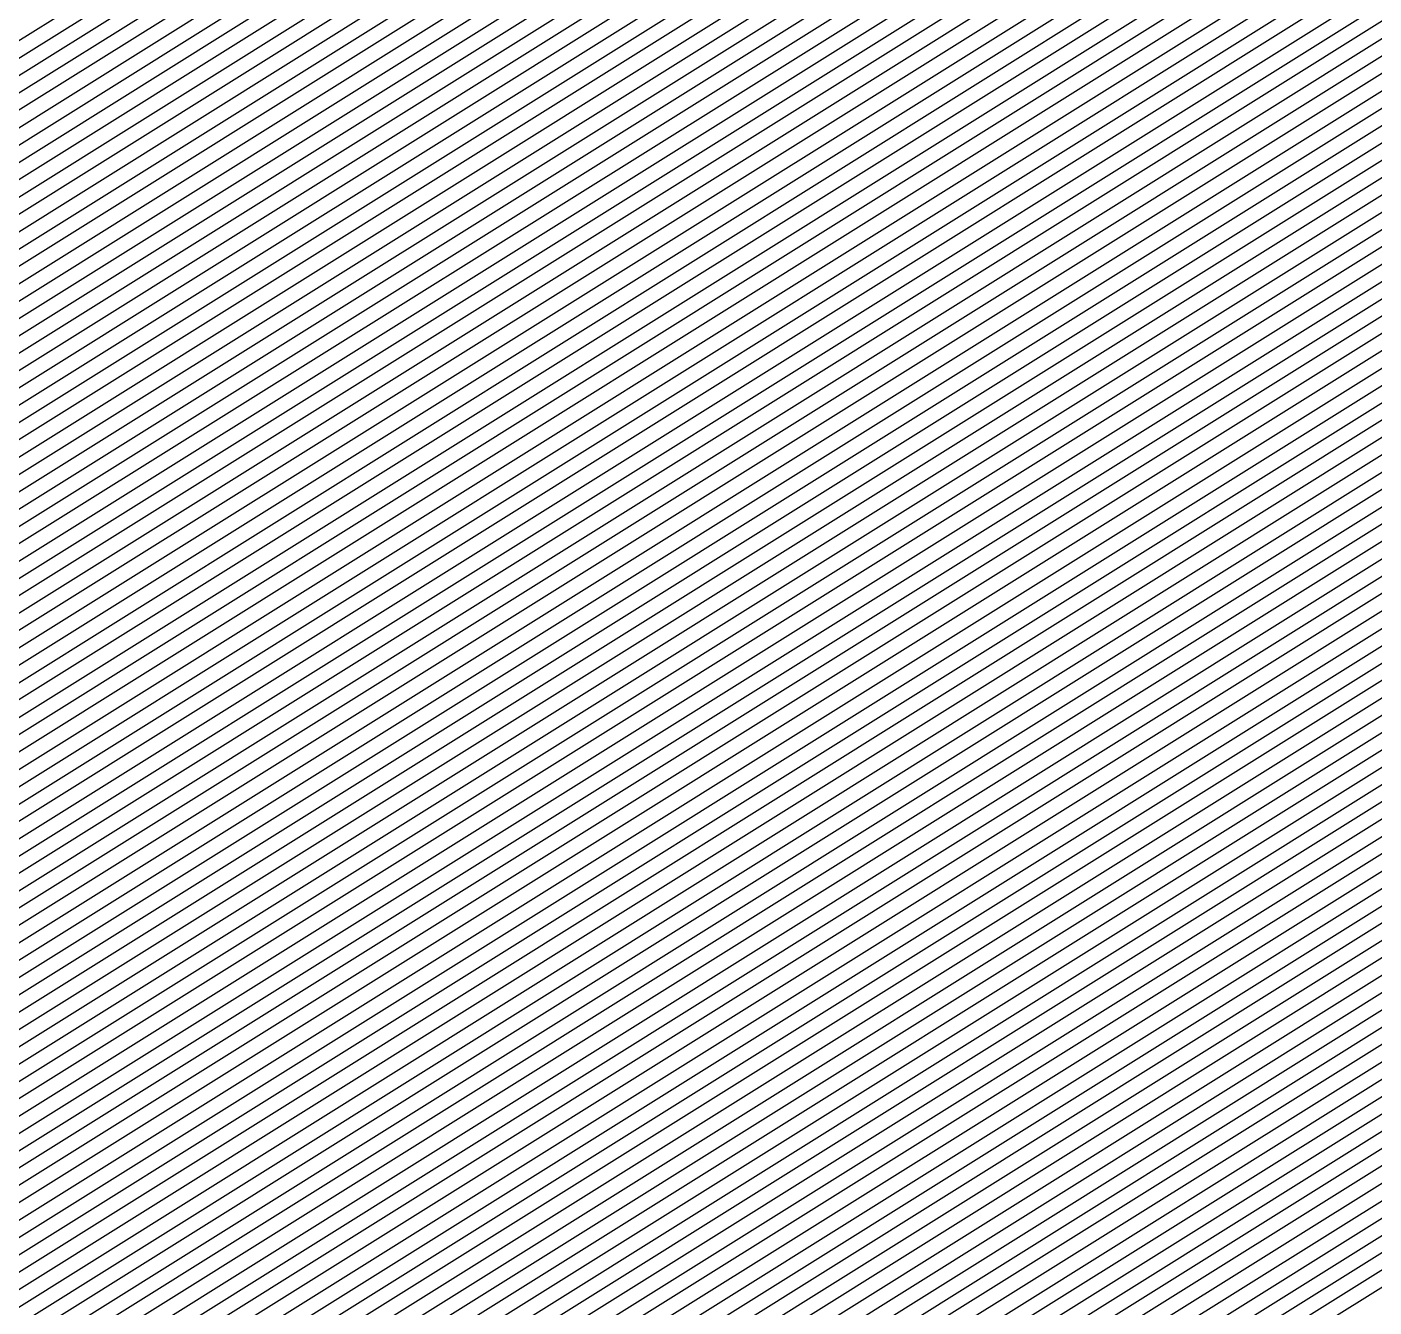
# Model space of a CAD drawing. Extents: x 7084 to 11035, y 13750 to 16729.
# Drawn here: x 8800.63 to 8827.63, y 15363.99 to 15389.65 of the extents above; entities that cross this region are included whole.
import ezdxf

# ---------------------------------------------------------------- set-up
doc = ezdxf.new("R2010")
doc.units = 0
doc.layers.add('Default', color=7, linetype='Continuous')

msp = doc.modelspace()

# ---------------------------------------------------------------- linework, layer by layer
at = {"layer": 'Default'}
for points in [[(9752.219, 15467.286), (9518.032, 15530.873), (9473.228, 15547.302), (9387.928, 15579.871), (9346.111, 15555.975), (9262.362, 15585.442), (9197.396, 15579.468), (9048.509, 15584.121), (8999.972, 15580.388), (8882.103, 15552.471), (8812.312, 15502.842), (8870.061, 15432.869), (8767.544, 15368.796), (8714.989, 15382.499), (8677.768, 15329.769), (8673.133, 15316.791), (8670.146, 15307.83), (8626.72, 15217.878)], [(8627.467, 15218.05), (8670.663, 15307.526), (8673.682, 15316.586), (8678.368, 15329.706), (8715.393, 15382.158), (8767.67, 15368.527), (8870.395, 15432.73), (8812.952, 15502.333), (8882.374, 15551.7), (8999.619, 15579.468), (9048.69, 15583.243), (9196.789, 15578.615), (9262.469, 15584.655), (9345.775, 15555.343), (9388.051, 15579.501), (9472.9, 15547.105), (9518.196, 15530.496), (9751.144, 15467.245)], [(8628.214, 15218.222), (8671.18, 15307.223), (8674.232, 15316.381), (8678.969, 15329.644), (8715.797, 15381.816), (8767.795, 15368.258), (8870.73, 15432.592), (8813.592, 15501.825), (8882.644, 15550.929), (8999.266, 15578.549), (9048.87, 15582.365), (9196.182, 15577.762), (9262.575, 15583.867), (9345.438, 15554.711), (9388.174, 15579.132), (9472.571, 15546.908), (9518.36, 15530.118), (9750.069, 15467.204)], [(8628.961, 15218.395), (8671.697, 15306.919), (8674.782, 15316.175), (8679.57, 15329.581), (8716.201, 15381.475), (8767.921, 15367.989), (8871.064, 15432.453), (8814.232, 15501.316), (8882.915, 15550.157), (8998.913, 15577.63), (9049.051, 15581.487), (9195.575, 15576.908), (9262.682, 15583.079), (9345.102, 15554.08), (9388.297, 15578.763), (9472.243, 15546.711), (9518.524, 15529.741), (9748.994, 15467.163)], [(9747.919, 15467.122), (9518.688, 15529.364), (9471.915, 15546.514), (9388.42, 15578.393), (9344.765, 15553.448), (9262.789, 15582.291), (9194.967, 15576.055), (9049.232, 15580.609), (8998.56, 15576.711), (8883.186, 15549.386), (8814.872, 15500.807), (8871.399, 15432.315), (8768.047, 15367.72), (8716.604, 15381.133), (8680.17, 15329.518), (8675.332, 15315.97), (8672.214, 15306.616), (8629.707, 15218.567)], [(8630.454, 15218.739), (8672.731, 15306.312), (8675.882, 15315.765), (8680.771, 15329.456), (8717.008, 15380.792), (8768.173, 15367.451), (8871.733, 15432.176), (8815.512, 15500.298), (8883.457, 15548.614), (8998.208, 15575.792), (9049.412, 15579.731), (9194.36, 15575.201), (9262.896, 15581.503), (9344.429, 15552.816), (9388.543, 15578.024), (9471.587, 15546.317), (9518.852, 15528.986), (9746.844, 15467.081)], [(8631.201, 15218.912), (8673.248, 15306.008), (8676.431, 15315.56), (8681.372, 15329.393), (8717.412, 15380.45), (8768.298, 15367.182), (8872.068, 15432.038), (8816.152, 15499.79), (8883.728, 15547.843), (8997.855, 15574.873), (9049.593, 15578.853), (9193.753, 15574.348), (9263.002, 15580.716), (9344.092, 15552.184), (9388.667, 15577.655), (9471.258, 15546.12), (9519.017, 15528.609), (9745.769, 15467.04)], [(8631.947, 15219.084), (8673.765, 15305.705), (8676.981, 15315.355), (8681.973, 15329.331), (8717.816, 15380.109), (8768.424, 15366.913), (8872.402, 15431.899), (8816.793, 15499.281), (8883.998, 15547.072), (8997.502, 15573.954), (9049.773, 15577.975), (9193.146, 15573.495), (9263.109, 15579.928), (9343.756, 15551.552), (9388.79, 15577.286), (9470.93, 15545.923), (9519.181, 15528.231), (9744.694, 15466.999)], [(9743.619, 15466.958), (9519.345, 15527.854), (9470.602, 15545.726), (9388.913, 15576.916), (9343.419, 15550.92), (9263.216, 15579.14), (9192.539, 15572.641), (9049.954, 15577.097), (8997.149, 15573.035), (8884.269, 15546.3), (8817.433, 15498.772), (8872.737, 15431.761), (8768.55, 15366.644), (8718.22, 15379.767), (8682.573, 15329.268), (8677.531, 15315.15), (8674.281, 15305.401), (8632.694, 15219.256)], [(8609.972, 14969.314), (8599.633, 15066.8), (8608.659, 15087.314), (8614.567, 15161.167), (8625.235, 15183.323), (8628.517, 15193.17), (8633.441, 15219.428), (8674.798, 15305.098), (8678.081, 15314.945), (8683.174, 15329.206), (8718.623, 15379.426), (8768.675, 15366.375), (8873.071, 15431.622), (8818.073, 15498.263), (8884.54, 15545.529), (8996.796, 15572.116), (9050.134, 15576.219), (9191.931, 15571.788), (9263.322, 15578.352), (9343.083, 15550.288), (9389.036, 15576.547), (9470.274, 15545.529), (9519.509, 15527.476), (9742.544, 15466.917)], [(9741.469, 15466.876), (9519.673, 15527.099), (9469.946, 15545.332), (9389.159, 15576.178), (9342.747, 15549.657), (9263.429, 15577.565), (9191.324, 15570.934), (9050.315, 15575.341), (8996.443, 15571.197), (8884.811, 15544.758), (8818.713, 15497.755), (8873.406, 15431.484), (8768.801, 15366.106), (8719.027, 15379.084), (8683.775, 15329.143), (8678.631, 15314.739), (8675.315, 15304.794), (8634.188, 15219.601)], [(8634.934, 15219.773), (8675.832, 15304.49), (8679.18, 15314.534), (8684.376, 15329.081), (8719.431, 15378.743), (8768.927, 15365.837), (8873.74, 15431.345), (8819.353, 15497.246), (8885.082, 15543.986), (8996.09, 15570.278), (9050.495, 15574.463), (9190.717, 15570.081), (9263.536, 15576.777), (9342.41, 15549.025), (9389.282, 15575.809), (9469.617, 15545.135), (9519.837, 15526.721), (9740.394, 15466.835)], [(8635.681, 15219.945), (8676.349, 15304.187), (8679.73, 15314.329), (8684.976, 15329.018), (8719.835, 15378.401), (8769.053, 15365.568), (8874.075, 15431.207), (8819.993, 15496.737), (8885.352, 15543.215), (8995.738, 15569.359), (9050.676, 15573.585), (9190.11, 15569.228), (9263.642, 15575.989), (9342.074, 15548.393), (9389.405, 15575.439), (9469.289, 15544.938), (9520.001, 15526.344), (9739.319, 15466.794)], [(9738.244, 15466.753), (9520.165, 15525.966), (9468.961, 15544.741), (9389.528, 15575.07), (9341.737, 15547.761), (9263.749, 15575.201), (9189.502, 15568.374), (9050.856, 15572.707), (8995.385, 15568.44), (8885.623, 15542.444), (8820.633, 15496.228), (8874.409, 15431.068), (8769.178, 15365.299), (8720.239, 15378.06), (8685.577, 15328.956), (8680.28, 15314.124), (8676.866, 15303.883)], [(8611.613, 15087.314), (8617.357, 15159.115), (8628.558, 15182.379), (8632.005, 15192.718), (8637.175, 15220.29), (8677.383, 15303.579), (8680.83, 15313.919), (8686.178, 15328.893), (8720.642, 15377.718), (8769.304, 15365.03), (8874.744, 15430.929), (8821.273, 15495.72), (8885.894, 15541.672), (8995.032, 15567.521), (9051.037, 15571.829), (9188.895, 15567.521), (9263.856, 15574.414), (9341.401, 15547.129), (9389.651, 15574.701), (9468.633, 15544.544), (9520.329, 15525.589), (9737.169, 15466.712)], [(8612.204, 15087.314), (8617.915, 15158.705), (8629.223, 15182.19), (8632.702, 15192.628), (8637.921, 15220.462), (8677.9, 15303.276), (8681.38, 15313.714), (8686.778, 15328.831), (8721.046, 15377.376), (8769.43, 15364.761), (8875.078, 15430.791), (8821.913, 15495.211), (8886.165, 15540.901), (8994.679, 15566.602), (9051.217, 15570.951), (9188.288, 15566.667), (9263.962, 15573.626), (9341.064, 15546.497), (9389.774, 15574.332), (9468.304, 15544.347), (9520.494, 15525.211), (9736.094, 15466.671)], [(8638.668, 15220.635), (8678.417, 15302.972), (8681.929, 15313.509), (8687.379, 15328.768), (8721.45, 15377.035), (8769.555, 15364.492), (8875.413, 15430.652), (8822.553, 15494.702), (8886.436, 15540.13), (8994.326, 15565.683), (9051.398, 15570.073), (9187.681, 15565.814), (9264.069, 15572.838), (9340.728, 15545.865), (9389.897, 15573.962)], [(8639.415, 15220.807), (8678.934, 15302.669), (8682.479, 15313.303), (8687.98, 15328.706), (8721.854, 15376.693), (8769.681, 15364.223), (8875.747, 15430.514), (8823.193, 15494.193), (8886.706, 15539.358), (8993.973, 15564.764), (9051.578, 15569.195), (9187.073, 15564.96), (9264.176, 15572.05), (9340.392, 15545.234), (9390.02, 15573.593), (9467.648, 15543.954), (9520.822, 15524.456), (9733.944, 15466.589)], [(8640.162, 15220.979), (8679.451, 15302.365), (8683.029, 15313.098), (8688.581, 15328.643), (8722.257, 15376.352), (8769.807, 15363.954), (8876.082, 15430.375), (8823.833, 15493.684), (8886.977, 15538.587), (8993.62, 15563.845), (9051.759, 15568.317), (9186.466, 15564.107), (9264.282, 15571.263), (9340.055, 15544.602), (9390.144, 15573.224), (9467.32, 15543.757), (9520.986, 15524.079), (9732.869, 15466.548)], [(8640.908, 15221.152), (8679.968, 15302.061), (8683.579, 15312.893), (8689.181, 15328.58), (8722.661, 15376.01), (8769.933, 15363.685), (8876.416, 15430.237), (8824.473, 15493.176), (8887.248, 15537.816), (8993.268, 15562.925), (9051.939, 15567.439), (9185.859, 15563.254), (9264.389, 15570.475), (9339.719, 15543.97), (9390.267, 15572.855), (9466.991, 15543.56), (9521.15, 15523.701), (9731.794, 15466.507)], [(8641.655, 15221.324), (8680.485, 15301.758), (8684.129, 15312.688), (8689.782, 15328.518), (8723.065, 15375.669), (8770.058, 15363.416), (8876.751, 15430.098), (8825.113, 15492.667), (8887.519, 15537.044), (8992.915, 15562.006), (9052.12, 15566.561), (9185.252, 15562.4), (9264.496, 15569.687), (9339.382, 15543.338), (9390.39, 15572.485), (9466.663, 15543.363), (9521.314, 15523.324), (9730.719, 15466.466)], [(8642.402, 15221.496), (8681.002, 15301.454), (8684.678, 15312.483), (8690.383, 15328.455), (8723.469, 15375.327), (8770.184, 15363.147), (8877.085, 15429.96), (8825.753, 15492.158), (8887.79, 15536.273), (8992.562, 15561.087), (9052.301, 15565.683), (9184.644, 15561.547), (9264.602, 15568.899), (9339.046, 15542.706), (9390.513, 15572.116), (9466.335, 15543.166), (9521.478, 15522.947), (9729.644, 15466.425)], [(8643.148, 15221.669), (8681.519, 15301.151), (8685.228, 15312.278), (8690.984, 15328.393), (8723.873, 15374.986), (8770.31, 15362.877), (8877.42, 15429.821), (8826.393, 15491.649), (8888.06, 15535.502), (8992.209, 15560.168), (9052.481, 15564.805), (9184.037, 15560.693), (9264.709, 15568.112), (9338.709, 15542.074), (9390.636, 15571.747), (9466.007, 15542.969), (9521.642, 15522.569), (9728.569, 15466.384)], [(8617.522, 15087.314), (8622.937, 15155.013), (8635.205, 15180.492), (8638.98, 15191.816), (8644.642, 15222.013), (8682.553, 15300.543), (8686.328, 15311.867), (8692.185, 15328.268), (8724.68, 15374.303), (8770.561, 15362.339), (8878.089, 15429.544), (8827.673, 15490.632), (8888.602, 15533.959), (8991.503, 15558.33), (9052.842, 15563.049), (9182.823, 15558.987), (9264.922, 15566.536), (9338.036, 15540.811), (9390.882, 15571.008), (9465.35, 15542.575), (9521.971, 15521.814), (9726.419, 15466.302)], [(8618.112, 15087.314), (8623.495, 15154.602), (8635.87, 15180.303), (8639.677, 15191.726), (8645.389, 15222.186), (8683.07, 15300.24), (8686.877, 15311.662), (8692.786, 15328.205), (8725.084, 15373.961), (8770.687, 15362.07), (8878.423, 15429.406), (8828.314, 15490.123), (8888.873, 15533.187), (8991.15, 15557.411), (9053.023, 15562.171), (9182.216, 15558.133), (9265.029, 15565.748), (9337.7, 15540.179), (9391.005, 15570.639), (9465.022, 15542.378), (9522.135, 15521.437), (9725.344, 15466.261)], [(8608.142, 15063.312), (8618.703, 15087.314), (8624.053, 15154.192), (8636.535, 15180.114), (8640.375, 15191.635), (8646.135, 15222.358), (8683.587, 15299.936), (8687.427, 15311.457), (8693.386, 15328.143), (8725.488, 15373.62), (8770.813, 15361.801), (8878.758, 15429.267), (8828.954, 15489.614), (8889.144, 15532.416), (8990.798, 15556.492), (9053.203, 15561.293), (9181.608, 15557.28), (9265.136, 15564.96), (9337.364, 15539.547), (9391.128, 15570.27), (9464.694, 15542.181), (9522.299, 15521.059), (9724.269, 15466.219)], [(8646.882, 15222.53), (8684.104, 15299.632), (8687.977, 15311.252), (8693.987, 15328.08), (8725.891, 15373.278), (8770.938, 15361.532), (8879.092, 15429.129), (8829.594, 15489.106), (8889.414, 15531.645), (8990.445, 15555.573), (9053.384, 15560.414), (9181.001, 15556.426), (9265.242, 15564.173), (9337.027, 15538.915), (9391.251, 15569.9), (9464.366, 15541.984)], [(8647.629, 15222.703), (8684.621, 15299.329), (8688.527, 15311.047), (8694.588, 15328.018), (8726.295, 15372.937), (8771.064, 15361.263), (8879.427, 15428.99), (8830.234, 15488.597), (8889.685, 15530.873), (8990.092, 15554.654), (9053.564, 15559.536), (9180.394, 15555.573), (9265.349, 15563.385), (9336.691, 15538.283), (9391.374, 15569.531), (9464.037, 15541.787)], [(8619.278, 14976.379), (8610.145, 15062.492), (8621.067, 15087.314), (8626.285, 15152.551), (8639.193, 15179.359), (8643.165, 15191.274), (8649.122, 15223.047), (8685.655, 15298.722), (8689.626, 15310.637), (8695.789, 15327.893), (8727.103, 15372.253), (8771.315, 15360.725), (8880.096, 15428.713), (8831.514, 15487.579), (8890.227, 15529.331), (8989.386, 15552.816), (9053.925, 15557.78), (9179.179, 15553.866), (9265.562, 15561.809), (9336.018, 15537.02), (9391.621, 15568.793), (9463.381, 15541.393), (9522.955, 15519.549), (9719.97, 15466.055)], [(8649.869, 15223.22), (8686.172, 15298.418), (8690.176, 15310.431), (8696.39, 15327.83), (8727.507, 15371.912), (8771.441, 15360.456), (8880.43, 15428.574), (8832.154, 15487.071), (8890.497, 15528.559), (8989.033, 15551.897), (9054.106, 15556.902), (9178.572, 15553.013), (9265.669, 15561.022), (9335.681, 15536.388), (9391.744, 15568.423)], [(9717.82, 15465.973), (9523.284, 15518.794), (9462.724, 15540.999), (9391.867, 15568.054), (9335.345, 15535.756), (9265.776, 15560.234), (9177.965, 15552.159), (9054.286, 15556.024), (8988.681, 15550.978), (8890.768, 15527.788), (8832.794, 15486.562), (8880.765, 15428.436), (8771.567, 15360.187), (8727.91, 15371.57), (8696.991, 15327.768), (8690.726, 15310.226), (8686.689, 15298.114), (8650.616, 15223.392)], [(9338.373, 15541.443), (9264.816, 15567.324), (9183.43, 15559.84), (9052.662, 15563.927), (8991.856, 15559.249), (8888.331, 15534.73), (8827.033, 15491.141), (8877.754, 15429.683), (8770.435, 15362.608), (8724.276, 15374.644), (8691.584, 15328.33), (8685.778, 15312.073), (8682.036, 15300.847), (8643.895, 15221.841)], [(9715.67, 15465.891), (9523.612, 15518.039), (9462.068, 15540.606), (9392.113, 15567.316), (9334.672, 15534.492), (9265.989, 15558.658), (9176.75, 15550.453), (9054.647, 15554.268), (8987.975, 15549.14), (8891.31, 15526.245), (8834.074, 15485.544), (8881.434, 15428.159), (8771.818, 15359.649), (8728.718, 15370.887), (8698.192, 15327.642), (8691.826, 15309.816), (8687.723, 15297.507), (8652.109, 15223.737)], [(8621.493, 14978.062), (8612.647, 15061.466), (8624.021, 15087.314), (8629.075, 15150.499), (8642.517, 15178.416), (8646.652, 15190.823), (8652.856, 15223.909), (8688.24, 15297.204), (8692.375, 15309.611), (8698.793, 15327.58), (8729.122, 15370.546), (8771.944, 15359.38), (8881.768, 15428.02), (8834.714, 15485.035), (8891.581, 15525.474), (8987.622, 15548.221), (9054.828, 15553.39), (9176.143, 15549.599), (9266.096, 15557.871), (9334.336, 15533.86), (9392.236, 15566.946), (9461.74, 15540.409), (9523.776, 15517.662), (9714.595, 15465.85)], [(8653.603, 15224.081), (8688.757, 15296.9), (8692.925, 15309.406), (8699.394, 15327.517), (8729.526, 15370.204), (8772.07, 15359.111), (8882.103, 15427.882), (8835.354, 15484.527), (8891.851, 15524.703), (8987.269, 15547.302), (9055.008, 15552.512), (9175.536, 15548.746), (9266.202, 15557.083), (9333.999, 15533.228), (9392.359, 15566.577)], [(8622.379, 14978.734), (8613.648, 15061.056), (8625.202, 15087.314), (8630.191, 15149.679), (8643.846, 15178.038), (8648.047, 15190.642), (8654.349, 15224.254), (8689.274, 15296.596), (8693.475, 15309.201), (8699.994, 15327.455), (8729.929, 15369.863), (8772.196, 15358.842), (8882.437, 15427.743), (8835.994, 15484.018), (8892.122, 15523.931), (8986.916, 15546.382), (9055.189, 15551.634), (9174.929, 15547.892), (9266.309, 15556.295), (9333.663, 15532.597), (9392.482, 15566.208), (9461.083, 15540.015), (9524.104, 15516.907), (9712.445, 15465.768)], [(8655.843, 15224.598), (8690.308, 15295.989), (8694.575, 15308.79), (8701.196, 15327.33), (8730.737, 15369.18), (8772.447, 15358.304), (8883.106, 15427.466), (8837.274, 15483), (8892.664, 15522.389), (8986.211, 15544.544), (9055.55, 15549.878), (9173.714, 15546.185), (9266.522, 15554.72), (9332.99, 15531.333), (9392.728, 15565.469), (9460.427, 15539.621), (9524.432, 15516.152), (9710.295, 15465.686)], [(9709.22, 15465.645), (9524.596, 15515.775), (9460.099, 15539.424), (9392.852, 15565.1), (9332.653, 15530.701), (9266.629, 15553.932), (9173.107, 15545.332), (9055.731, 15549), (8985.858, 15543.625), (8892.935, 15521.617), (8837.914, 15482.492), (8883.441, 15427.328), (8772.573, 15358.035), (8731.141, 15368.838), (8701.797, 15327.267), (8695.124, 15308.585), (8690.824, 15295.685), (8656.59, 15224.77)], [(9708.145, 15465.604), (9524.761, 15515.397), (9459.77, 15539.227), (9392.975, 15564.731), (9332.317, 15530.069), (9266.736, 15553.144), (9172.5, 15544.479), (9055.911, 15548.122), (8985.505, 15542.706), (8893.205, 15520.846), (8838.554, 15481.983), (8883.775, 15427.189), (8772.698, 15357.766), (8731.544, 15368.497), (8702.397, 15327.205), (8695.674, 15308.38), (8691.341, 15295.382), (8657.336, 15224.943)], [(8658.083, 15225.115), (8691.858, 15295.078), (8696.224, 15308.175), (8702.998, 15327.142), (8731.948, 15368.155), (8772.824, 15357.497), (8884.11, 15427.051), (8839.195, 15481.474), (8893.476, 15520.075), (8985.152, 15541.787), (9056.092, 15547.244), (9171.893, 15543.625), (9266.843, 15552.356), (9331.981, 15529.437), (9393.098, 15564.361), (9459.442, 15539.03), (9524.925, 15515.02), (9707.07, 15465.563)], [(8616.652, 15059.825), (8628.747, 15087.314), (8633.539, 15147.217), (8647.834, 15176.906), (8652.232, 15190.101), (8658.83, 15225.287), (8692.375, 15294.775), (8696.774, 15307.97), (8703.599, 15327.08), (8732.352, 15367.814), (8772.95, 15357.228), (8884.444, 15426.912), (8839.835, 15480.965), (8893.747, 15519.303), (8984.799, 15540.868), (9056.272, 15546.366), (9171.285, 15542.772), (9266.949, 15551.569), (9331.644, 15528.806), (9393.221, 15563.992), (9459.114, 15538.833), (9525.089, 15514.642), (9705.995, 15465.522)], [(9703.845, 15465.44), (9525.417, 15513.887), (9458.457, 15538.439), (9393.467, 15563.254), (9330.971, 15527.542), (9267.163, 15549.993), (9170.071, 15541.065), (9056.633, 15544.61), (8984.093, 15539.03), (8894.289, 15517.76), (8841.115, 15479.948), (8885.113, 15426.635), (8773.201, 15356.69), (8733.16, 15367.13), (8704.8, 15326.955), (8697.873, 15307.559), (8693.409, 15294.167), (8660.323, 15225.632)], [(8698.423, 15307.354), (8705.401, 15326.892), (8733.563, 15366.789), (8773.327, 15356.421), (8885.448, 15426.496), (8841.755, 15479.439), (8894.559, 15516.989), (8983.741, 15538.111), (9056.814, 15543.732), (9169.464, 15540.212), (9267.269, 15549.205), (9330.635, 15526.91), (9393.59, 15562.884), (9458.129, 15538.242), (9525.581, 15513.51), (9702.77, 15465.399)], [(8631.111, 15087.314), (8635.771, 15145.576), (8650.493, 15176.151), (8655.022, 15189.74), (8661.817, 15225.977), (8694.443, 15293.56), (8698.973, 15307.149), (8706.002, 15326.83), (8733.967, 15366.447), (8773.453, 15356.152), (8885.783, 15426.358), (8842.395, 15478.93), (8894.83, 15516.218), (8983.388, 15537.192), (9056.994, 15542.854), (9168.856, 15539.358), (9267.376, 15548.417), (9330.298, 15526.278), (9393.713, 15562.515), (9457.801, 15538.045), (9525.745, 15513.132), (9701.695, 15465.358)], [(9700.62, 15465.317), (9525.909, 15512.755), (9457.473, 15537.848), (9393.836, 15562.146), (9329.962, 15525.646), (9267.483, 15547.63), (9168.249, 15538.505), (9057.175, 15541.976), (8983.035, 15536.273), (8895.101, 15515.446), (8843.035, 15478.422), (8886.117, 15426.219), (8773.578, 15355.883), (8734.371, 15366.106), (8706.602, 15326.767), (8699.523, 15306.944), (8694.96, 15293.257), (8662.564, 15226.149)], [(8700.073, 15306.739), (8707.203, 15326.704), (8734.775, 15365.764), (8773.704, 15355.614), (8886.452, 15426.081), (8843.675, 15477.913), (8895.372, 15514.675), (8982.682, 15535.354), (9057.355, 15541.098), (9167.642, 15537.651), (9267.589, 15546.842), (9329.625, 15525.014), (9393.959, 15561.777), (9457.144, 15537.651), (9526.074, 15512.377), (9699.545, 15465.276)], [(9697.395, 15465.194), (9526.402, 15511.622), (9456.488, 15537.258), (9394.205, 15561.038), (9328.953, 15523.751), (9267.803, 15545.266), (9166.427, 15535.945), (9057.716, 15539.342), (8981.976, 15533.516), (8895.913, 15513.132), (8844.955, 15476.895), (8887.121, 15425.804), (8773.956, 15355.076), (8735.582, 15365.081), (8708.405, 15326.579), (8701.172, 15306.328), (8696.511, 15292.346), (8664.804, 15226.666)], [(8665.55, 15226.838), (8697.028, 15292.042), (8701.722, 15306.123), (8709.005, 15326.517), (8735.986, 15364.74), (8774.081, 15354.807), (8887.455, 15425.665), (8845.595, 15476.387), (8896.184, 15512.361), (8981.623, 15532.597), (9057.897, 15538.464), (9165.82, 15535.091), (9267.909, 15544.479), (9328.616, 15523.119), (9394.329, 15560.669), (9456.16, 15537.061), (9526.566, 15511.245), (9696.32, 15465.153)], [(8659.207, 15189.198), (8666.297, 15227.011), (8697.545, 15291.738), (8702.272, 15305.918), (8709.606, 15326.454), (8736.39, 15364.398), (8774.207, 15354.538), (8887.79, 15425.527), (8846.235, 15475.878), (8896.455, 15511.59), (8981.271, 15531.678), (9058.077, 15537.586), (9165.213, 15534.238), (9268.016, 15543.691), (9328.28, 15522.487), (9394.452, 15560.3), (9455.831, 15536.864), (9526.73, 15510.868), (9695.245, 15465.112)], [(8659.905, 15189.108), (8667.044, 15227.183), (8698.062, 15291.435), (8702.821, 15305.713), (8710.207, 15326.392), (8736.794, 15364.057), (8774.333, 15354.269), (8888.124, 15425.388), (8846.875, 15475.369), (8896.726, 15510.818), (8980.918, 15530.759), (9058.258, 15536.708), (9164.606, 15533.384), (9268.123, 15542.903), (9327.943, 15521.855), (9394.575, 15559.93), (9455.503, 15536.667)], [(8774.458, 15354), (8888.459, 15425.25), (8847.515, 15474.86), (8896.997, 15510.047), (8980.565, 15529.839), (9058.438, 15535.83), (9163.999, 15532.531), (9268.229, 15542.115), (9327.607, 15521.223), (9394.698, 15559.561), (9455.175, 15536.47), (9527.058, 15510.113), (9693.095, 15465.03)], [(8661.3, 15188.927), (8668.537, 15227.528), (8699.096, 15290.828), (8703.921, 15305.303), (8711.408, 15326.267), (8737.601, 15363.374), (8774.584, 15353.731), (8888.793, 15425.111), (8848.155, 15474.351), (8897.267, 15509.276), (8980.212, 15528.92), (9058.619, 15534.952), (9163.391, 15531.678), (9268.336, 15541.328), (9327.27, 15520.591), (9394.821, 15559.192), (9454.847, 15536.273), (9527.222, 15509.735), (9692.02, 15464.989)], [(8661.997, 15188.837), (8669.284, 15227.7), (8699.613, 15290.524), (8704.471, 15305.098), (8712.009, 15326.204), (8738.005, 15363.032), (8774.71, 15353.461), (8889.128, 15424.973), (8848.795, 15473.843), (8897.538, 15508.504), (8979.859, 15528.001), (9058.8, 15534.074), (9162.784, 15530.824), (9268.443, 15540.54), (9326.934, 15519.96), (9394.944, 15558.823), (9454.519, 15536.076), (9527.386, 15509.358), (9690.946, 15464.948)], [(8631.685, 14985.8), (8624.16, 15056.747), (8637.61, 15087.314), (8641.909, 15141.063), (8657.804, 15174.075), (8662.695, 15188.747), (8670.031, 15227.872), (8700.13, 15290.22), (8705.021, 15304.892), (8712.61, 15326.142), (8738.409, 15362.691), (8774.836, 15353.192), (8889.462, 15424.834), (8849.435, 15473.334), (8897.809, 15507.733), (8979.506, 15527.082), (9058.98, 15533.196), (9162.177, 15529.971), (9268.549, 15539.752), (9326.597, 15519.328), (9395.067, 15558.453), (9454.19, 15535.879), (9527.551, 15508.98), (9689.871, 15464.907)], [(9053.745, 15558.658), (8989.739, 15553.735), (8889.956, 15530.102), (8830.874, 15488.088), (8879.761, 15428.851), (8771.19, 15360.994), (8726.699, 15372.595), (8695.189, 15327.955), (8689.077, 15310.842), (8685.138, 15299.025), (8648.376, 15222.875)], [(8663.392, 15188.657), (8670.778, 15228.045), (8700.647, 15289.917), (8705.57, 15304.687), (8713.21, 15326.079), (8738.813, 15362.349), (8774.961, 15352.923), (8889.797, 15424.695), (8850.075, 15472.825), (8898.08, 15506.962), (8979.154, 15526.163), (9059.161, 15532.318), (9161.57, 15529.117), (9268.656, 15538.964), (9326.261, 15518.696), (9395.19, 15558.084), (9453.862, 15535.682)], [(8664.09, 15188.566), (8671.524, 15228.217), (8701.164, 15289.613), (8706.12, 15304.482), (8713.811, 15326.017), (8739.216, 15362.007), (8775.087, 15352.654), (8890.131, 15424.557), (8850.716, 15472.316), (8898.35, 15506.19), (8978.801, 15525.244), (9059.341, 15531.44), (9160.962, 15528.264), (9268.763, 15538.177), (9325.925, 15518.064), (9395.313, 15557.715), (9453.534, 15535.485), (9527.879, 15508.225), (9687.721, 15464.824)], [(9686.646, 15464.783), (9528.043, 15507.848), (9453.206, 15535.288), (9395.436, 15557.345), (9325.588, 15517.432), (9268.869, 15537.389), (9160.355, 15527.41), (9059.522, 15530.562), (8978.448, 15524.325), (8898.621, 15505.419), (8851.356, 15471.808), (8890.466, 15424.418), (8775.213, 15352.385), (8739.62, 15361.666)], [(8665.485, 15188.386), (8673.018, 15228.562), (8702.198, 15289.006), (8707.22, 15304.072), (8715.013, 15325.892), (8740.024, 15361.324), (8775.338, 15352.116), (8890.8, 15424.28), (8851.996, 15471.299), (8898.892, 15504.647), (8978.095, 15523.406), (9059.702, 15529.684), (9159.748, 15526.557), (9268.976, 15536.601), (9325.252, 15516.8), (9395.559, 15556.976), (9452.877, 15535.091)], [(8666.182, 15188.296), (8673.765, 15228.734), (8702.715, 15288.702), (8707.77, 15303.867), (8715.613, 15325.829), (8740.428, 15360.983), (8775.464, 15351.847), (8891.135, 15424.141), (8852.636, 15470.79), (8899.163, 15503.876), (8977.742, 15522.487), (9059.883, 15528.806), (9159.141, 15525.704), (9269.083, 15535.813), (9324.915, 15516.168), (9395.683, 15556.607), (9452.549, 15534.894)], [(8666.88, 15188.205), (8674.511, 15228.906), (8703.232, 15288.399), (8708.319, 15303.662), (8716.214, 15325.766), (8740.832, 15360.641), (8775.59, 15351.578), (8891.469, 15424.003), (8853.276, 15470.281), (8899.434, 15503.105), (8977.389, 15521.568), (9060.063, 15527.928), (9158.533, 15524.85), (9269.189, 15535.026), (9324.579, 15515.537), (9395.806, 15556.238), (9452.221, 15534.697), (9528.535, 15506.715), (9683.421, 15464.66)], [(9682.346, 15464.619), (9528.699, 15506.338), (9451.893, 15534.5), (9395.929, 15555.868), (9324.242, 15514.905), (9269.296, 15534.238), (9157.926, 15523.997), (9060.244, 15527.049), (8977.036, 15520.649), (8899.704, 15502.333), (8853.916, 15469.773), (8891.804, 15423.864), (8775.716, 15351.309), (8741.235, 15360.3), (8716.815, 15325.704), (8708.869, 15303.456), (8703.749, 15288.095), (8675.258, 15229.079), (8667.577, 15188.115)], [(9681.271, 15464.578), (9528.864, 15505.96), (9451.564, 15534.303), (9396.052, 15555.499), (9323.906, 15514.273), (9269.403, 15533.45), (9157.319, 15523.143), (9060.424, 15526.171), (8976.684, 15519.73), (8899.975, 15501.562), (8854.556, 15469.264), (8892.138, 15423.726), (8775.841, 15351.04), (8741.639, 15359.958), (8717.415, 15325.641), (8709.419, 15303.251), (8704.266, 15287.791), (8676.005, 15229.251), (8668.275, 15188.025)], [(9680.196, 15464.537), (9529.028, 15505.583), (9451.236, 15534.107), (9396.175, 15555.13), (9323.57, 15513.641), (9269.509, 15532.662), (9156.712, 15522.29), (9060.605, 15525.293), (8976.331, 15518.811), (8900.246, 15500.791), (8855.196, 15468.755), (8892.473, 15423.587), (8775.967, 15350.771), (8742.043, 15359.617), (8718.016, 15325.579), (8709.969, 15303.046), (8704.783, 15287.488), (8676.751, 15229.423), (8668.972, 15187.934)], [(8669.67, 15187.844), (8677.498, 15229.596), (8705.3, 15287.184), (8710.519, 15302.841), (8718.617, 15325.516), (8742.447, 15359.275), (8776.093, 15350.502), (8892.807, 15423.449), (8855.836, 15468.246), (8900.517, 15500.019), (8975.978, 15517.892), (9060.785, 15524.415), (9156.105, 15521.437), (9269.616, 15531.874), (9323.233, 15513.009), (9396.298, 15554.761), (9450.908, 15533.91), (9529.192, 15505.205), (9679.121, 15464.496)], [(8644.109, 15087.314), (8648.047, 15136.549), (8665.116, 15171.999), (8670.367, 15187.754), (8678.245, 15229.768), (8705.817, 15286.881), (8711.068, 15302.636), (8719.218, 15325.454), (8742.85, 15358.934), (8776.218, 15350.233), (8893.142, 15423.31), (8856.476, 15467.738), (8900.788, 15499.248), (8975.625, 15516.973), (9060.966, 15523.537), (9155.497, 15520.583), (9269.723, 15531.087), (9322.897, 15512.377), (9396.421, 15554.391), (9450.58, 15533.713), (9529.356, 15504.828), (9678.046, 15464.455)], [(9675.896, 15464.373), (9529.684, 15504.073), (9449.923, 15533.319), (9396.667, 15553.653), (9322.224, 15511.114), (9269.936, 15529.511), (9154.283, 15518.876), (9061.327, 15521.781), (8974.919, 15515.135), (8901.329, 15497.705), (8857.756, 15466.72), (8893.811, 15423.033), (8776.47, 15349.695), (8743.658, 15358.251), (8720.419, 15325.329), (8712.168, 15302.226), (8706.851, 15286.273), (8679.738, 15230.113), (8671.762, 15187.573)], [(9674.821, 15464.332), (9529.848, 15503.696), (9449.595, 15533.122), (9396.79, 15553.284), (9321.887, 15510.482), (9270.043, 15528.723), (9153.676, 15518.023), (9061.507, 15520.903), (8974.566, 15514.216), (8901.6, 15496.934), (8858.396, 15466.211), (8894.145, 15422.894), (8776.596, 15349.426), (8744.062, 15357.909), (8721.02, 15325.266), (8712.718, 15302.02), (8707.367, 15285.97), (8680.485, 15230.285), (8672.46, 15187.483)], [(8673.157, 15187.393), (8681.232, 15230.457), (8707.884, 15285.666), (8713.268, 15301.815), (8721.621, 15325.204), (8744.466, 15357.568), (8776.721, 15349.157), (8894.48, 15422.756), (8859.036, 15465.702), (8901.871, 15496.163), (8974.214, 15513.296), (9061.688, 15520.025), (9153.068, 15517.17), (9270.149, 15527.936), (9321.551, 15509.85), (9396.913, 15552.914), (9449.267, 15532.925), (9530.012, 15503.318), (9673.746, 15464.291)], [(8632.169, 15053.465), (8647.063, 15087.314), (8650.837, 15134.498), (8668.439, 15171.055), (8673.855, 15187.303), (8681.979, 15230.629), (8708.401, 15285.362), (8713.817, 15301.61), (8722.221, 15325.141), (8744.869, 15357.226), (8776.847, 15348.888), (8894.814, 15422.617), (8859.676, 15465.194), (8902.142, 15495.391), (8973.861, 15512.377), (9061.869, 15519.147), (9152.461, 15516.316), (9270.256, 15527.148), (9321.214, 15509.218), (9397.036, 15552.545), (9448.939, 15532.728), (9530.176, 15502.941), (9672.671, 15464.25)], [(8675.25, 15187.122), (8683.472, 15230.974), (8709.435, 15284.755), (8714.917, 15301.2), (8723.423, 15325.016), (8745.677, 15356.543), (8777.099, 15348.35), (8895.483, 15422.34), (8860.956, 15464.176), (8902.683, 15493.849), (8973.155, 15510.539), (9062.23, 15517.391), (9151.247, 15514.609), (9270.47, 15525.572), (9320.542, 15507.954), (9397.283, 15551.807), (9448.282, 15532.334), (9530.505, 15502.186), (9670.521, 15464.168)], [(9669.446, 15464.127), (9530.669, 15501.808), (9447.954, 15532.137), (9397.406, 15551.437), (9320.205, 15507.323), (9270.576, 15524.785), (9150.639, 15513.756), (9062.41, 15516.513), (8972.802, 15509.62), (8902.954, 15493.077), (8861.596, 15463.667), (8895.818, 15422.202), (8777.224, 15348.081), (8746.081, 15356.201), (8724.023, 15324.954), (8715.467, 15300.995), (8709.952, 15284.452), (8684.219, 15231.146), (8675.947, 15187.032)], [(9055.369, 15550.756), (8986.563, 15545.463), (8892.393, 15523.16), (8836.634, 15483.509), (8882.772, 15427.605), (8772.321, 15358.573), (8730.333, 15369.521), (8700.595, 15327.392), (8694.025, 15308.995), (8689.791, 15296.293), (8655.096, 15224.426)], [(8677.342, 15186.851), (8685.712, 15231.491), (8710.986, 15283.844), (8716.566, 15300.584), (8725.225, 15324.828), (8746.888, 15355.518), (8777.476, 15347.543), (8896.487, 15421.925), (8862.877, 15462.65), (8903.496, 15491.535), (8972.096, 15507.782), (9062.771, 15514.757), (9149.425, 15512.049), (9270.79, 15523.209), (9319.532, 15506.059), (9397.652, 15550.699), (9447.297, 15531.743), (9530.997, 15501.053), (9667.296, 15464.045)], [(8777.601, 15347.274), (8896.821, 15421.786), (8863.517, 15462.141), (8903.766, 15490.763), (8971.744, 15506.863), (9062.952, 15513.879), (9148.818, 15511.196), (9270.896, 15522.421), (9319.196, 15505.427), (9397.775, 15550.329), (9446.969, 15531.546), (9531.161, 15500.676), (9666.221, 15464.004)], [(8988.328, 15550.059), (8891.039, 15527.017), (8833.434, 15486.053), (8881.099, 15428.297), (8771.693, 15359.918), (8728.314, 15371.229), (8697.592, 15327.705), (8691.276, 15310.021), (8687.206, 15297.811), (8651.363, 15223.564)], [(9665.146, 15463.963), (9531.325, 15500.298), (9446.641, 15531.349), (9397.898, 15549.96), (9318.859, 15504.795), (9271.003, 15521.634), (9148.21, 15510.342), (9063.132, 15513.001), (8971.391, 15505.944), (8904.037, 15489.992), (8864.157, 15461.632), (8897.156, 15421.648), (8777.727, 15347.005), (8747.696, 15354.835), (8726.426, 15324.703), (8717.666, 15300.174), (8712.02, 15283.237), (8687.206, 15231.836), (8678.737, 15186.671)], [(8643.206, 14994.547), (8637.175, 15051.414), (8652.971, 15087.314), (8656.417, 15130.395), (8675.086, 15169.168), (8680.83, 15186.4), (8689.446, 15232.353), (8713.571, 15282.326), (8719.315, 15299.559), (8728.228, 15324.516), (8748.907, 15353.811), (8778.104, 15346.198), (8898.159, 15421.232), (8866.077, 15460.106), (8904.85, 15487.678), (8970.332, 15503.187), (9063.674, 15510.367), (9146.389, 15507.782), (9271.323, 15519.27), (9317.85, 15502.9), (9398.267, 15548.852), (9445.656, 15530.759), (9531.818, 15499.166), (9661.921, 15463.84)], [(8681.527, 15186.31), (8690.193, 15232.525), (8714.088, 15282.023), (8719.865, 15299.353), (8728.829, 15324.453), (8749.311, 15353.469), (8778.23, 15345.929), (8898.494, 15421.094), (8866.717, 15459.597), (8905.12, 15486.906), (8969.979, 15502.268), (9063.854, 15509.489), (9145.782, 15506.929), (9271.43, 15518.483), (9317.514, 15502.268), (9398.39, 15548.483), (9445.328, 15530.562), (9531.982, 15498.789), (9660.846, 15463.799)], [(9659.771, 15463.758), (9532.146, 15498.411), (9445, 15530.365), (9398.514, 15548.114), (9317.177, 15501.636), (9271.536, 15517.695), (9145.174, 15506.075), (9064.035, 15508.611), (8969.627, 15501.349), (8905.391, 15486.135), (8867.357, 15459.089), (8898.828, 15420.955), (8778.356, 15345.66), (8749.715, 15353.128), (8729.43, 15324.391), (8720.415, 15299.148), (8714.605, 15281.719), (8690.939, 15232.697), (8682.225, 15186.219)], [(8682.922, 15186.129), (8691.686, 15232.87), (8715.122, 15281.415), (8720.965, 15298.943), (8730.031, 15324.328), (8750.119, 15352.786), (8778.481, 15345.391), (8899.163, 15420.816), (8867.997, 15458.58), (8905.662, 15485.364), (8969.274, 15500.43), (9064.215, 15507.733), (9144.567, 15505.222), (9271.643, 15516.907), (9316.841, 15501.004), (9398.637, 15547.745), (9444.671, 15530.168), (9532.31, 15498.034), (9658.697, 15463.717)], [(8639.177, 15050.593), (8655.334, 15087.314), (8658.649, 15128.754), (8677.744, 15168.413), (8683.62, 15186.039), (8692.433, 15233.042), (8715.639, 15281.112), (8721.514, 15298.738), (8730.631, 15324.266), (8750.522, 15352.445), (8778.607, 15345.122), (8899.497, 15420.678), (8868.637, 15458.071), (8905.933, 15484.592), (8968.921, 15499.511), (9064.396, 15506.855), (9143.96, 15504.368), (9271.75, 15516.119), (9316.504, 15500.372), (9398.76, 15547.375), (9444.343, 15529.971), (9532.474, 15497.656), (9657.622, 15463.676)], [(8684.317, 15185.949), (8693.18, 15233.214), (8716.156, 15280.808), (8722.064, 15298.533), (8731.232, 15324.203), (8750.926, 15352.103), (8778.733, 15344.853), (8899.832, 15420.539), (8869.277, 15457.562), (8906.203, 15483.821), (8968.568, 15498.592), (9064.576, 15505.977), (9143.353, 15503.515), (9271.856, 15515.331), (9316.168, 15499.74), (9398.883, 15547.006), (9444.015, 15529.774), (9532.638, 15497.279), (9656.547, 15463.635)], [(8751.33, 15351.761), (8778.859, 15344.584), (8900.166, 15420.401), (8869.917, 15457.054), (8906.474, 15483.05), (8968.215, 15497.673), (9064.757, 15505.099), (9142.745, 15502.662), (9271.963, 15514.544), (9315.831, 15499.109), (9399.006, 15546.637), (9443.687, 15529.577), (9532.802, 15496.901), (9655.472, 15463.594)], [(8685.712, 15185.768), (8694.673, 15233.559), (8717.19, 15280.201), (8723.164, 15298.123), (8732.434, 15324.078), (8751.734, 15351.42), (8778.984, 15344.315), (8900.501, 15420.262), (8870.557, 15456.545), (8906.745, 15482.278), (8967.862, 15496.753), (9064.938, 15504.221), (9142.138, 15501.808), (9272.07, 15513.756), (9315.495, 15498.477), (9399.129, 15546.268), (9443.359, 15529.38), (9532.966, 15496.524), (9654.397, 15463.553)], [(8686.41, 15185.678), (8695.42, 15233.731), (8717.707, 15279.897), (8723.714, 15297.917), (8733.034, 15324.015), (8752.137, 15351.078), (8779.11, 15344.045), (8900.835, 15420.124), (8871.197, 15456.036), (8907.016, 15481.507), (8967.509, 15495.834), (9065.118, 15503.343), (9141.531, 15500.955), (9272.176, 15512.968), (9315.159, 15497.845), (9399.252, 15545.898)], [(9652.247, 15463.471), (9533.295, 15495.769), (9442.702, 15528.986), (9399.375, 15545.529), (9314.822, 15497.213), (9272.283, 15512.18), (9140.924, 15500.101), (9065.299, 15502.465), (8967.157, 15494.915), (8907.287, 15480.736), (8871.837, 15455.527), (8901.17, 15419.985), (8779.236, 15343.776), (8752.541, 15350.737), (8733.635, 15323.953), (8724.263, 15297.712), (8718.224, 15279.594), (8696.166, 15233.904), (8687.107, 15185.588)], [(9651.172, 15463.429), (9533.459, 15495.391), (9442.374, 15528.789), (9399.498, 15545.16), (9314.486, 15496.581), (9272.39, 15511.393), (9140.316, 15499.248), (9065.479, 15501.587), (8966.804, 15493.996), (8907.557, 15479.964), (8872.477, 15455.018), (8901.504, 15419.847), (8779.361, 15343.507), (8752.945, 15350.395), (8734.236, 15323.89), (8724.813, 15297.507), (8718.741, 15279.29), (8696.913, 15234.076), (8687.805, 15185.497)], [(8688.502, 15185.407), (8697.66, 15234.248), (8719.258, 15278.987), (8725.363, 15297.302), (8734.836, 15323.828), (8753.349, 15350.054), (8779.487, 15343.238), (8901.839, 15419.708), (8873.117, 15454.51), (8907.828, 15479.193), (8966.451, 15493.077), (9065.66, 15500.709), (9139.709, 15498.395), (9272.496, 15510.605), (9314.149, 15495.949), (9399.621, 15544.791), (9442.046, 15528.592), (9533.623, 15495.014), (9650.097, 15463.388)], [(9649.022, 15463.347), (9533.787, 15494.636), (9441.717, 15528.395), (9399.744, 15544.421), (9313.813, 15495.317), (9272.603, 15509.817), (9139.102, 15497.541), (9065.84, 15499.831), (8966.098, 15492.158), (8908.099, 15478.422), (8873.758, 15454.001), (8902.173, 15419.57), (8779.613, 15342.969), (8753.753, 15349.712), (8735.437, 15323.765), (8725.913, 15297.097), (8719.775, 15278.683), (8698.407, 15234.421), (8689.2, 15185.317)], [(8689.897, 15185.227), (8699.153, 15234.593), (8720.292, 15278.379), (8726.463, 15296.892), (8736.038, 15323.703), (8754.156, 15349.371), (8779.739, 15342.7), (8902.508, 15419.431), (8874.398, 15453.492), (8908.37, 15477.65), (8965.745, 15491.239), (9066.021, 15498.953), (9138.495, 15496.688), (9272.71, 15509.029), (9313.476, 15494.686), (9399.868, 15544.052), (9441.389, 15528.198), (9533.951, 15494.259), (9647.947, 15463.306)], [(8690.595, 15185.136), (8699.9, 15234.765), (8720.809, 15278.076), (8727.012, 15296.687), (8736.639, 15323.64), (8754.56, 15349.029), (8779.864, 15342.431), (8902.842, 15419.293), (8875.038, 15452.983), (8908.641, 15476.879), (8965.392, 15490.32), (9066.201, 15498.075), (9137.888, 15495.834), (9272.816, 15508.242), (9313.14, 15494.054), (9399.991, 15543.683), (9441.061, 15528.001), (9534.115, 15493.881), (9646.872, 15463.265)], [(8661.833, 15087.314), (8664.787, 15124.241), (8685.056, 15166.337), (8691.292, 15185.046), (8700.647, 15234.938), (8721.326, 15277.772), (8727.562, 15296.481), (8737.239, 15323.578), (8754.964, 15348.688), (8779.99, 15342.162), (8903.177, 15419.154), (8875.678, 15452.475), (8908.911, 15476.108), (8965.039, 15489.401), (9066.382, 15497.197), (9137.28, 15494.981), (9272.923, 15507.454), (9312.803, 15493.422), (9400.114, 15543.313), (9440.733, 15527.804), (9534.279, 15493.504), (9645.797, 15463.224)], [(9644.722, 15463.183), (9534.444, 15493.126), (9440.404, 15527.607), (9400.237, 15542.944), (9312.467, 15492.79), (9273.03, 15506.666), (9136.673, 15494.128), (9066.562, 15496.319), (8964.687, 15488.482), (8909.182, 15475.336), (8876.318, 15451.966), (8903.511, 15419.016), (8780.116, 15341.893), (8755.368, 15348.346), (8737.84, 15323.515), (8728.112, 15296.276), (8721.843, 15277.468), (8701.394, 15235.11), (8691.99, 15184.956)], [(9642.572, 15463.101), (9534.772, 15492.372), (9439.748, 15527.214), (9400.483, 15542.206), (9311.794, 15491.526), (9273.243, 15505.091), (9135.459, 15492.421), (9066.923, 15494.562), (8963.981, 15486.644), (8909.724, 15473.793), (8877.598, 15450.948), (8904.181, 15418.738), (8780.367, 15341.355), (8756.175, 15347.663), (8739.042, 15323.39), (8729.211, 15295.866), (8722.877, 15276.861), (8702.887, 15235.455), (8693.385, 15184.775)], [(8694.082, 15184.685), (8703.634, 15235.627), (8723.394, 15276.558), (8729.761, 15295.661), (8739.642, 15323.328), (8756.579, 15347.322), (8780.493, 15341.086), (8904.515, 15418.6), (8878.238, 15450.44), (8909.995, 15473.022), (8963.628, 15485.725), (9067.104, 15493.684), (9134.851, 15491.567), (9273.35, 15504.303), (9311.458, 15490.894), (9400.606, 15541.836), (9439.42, 15527.017), (9534.936, 15491.994), (9641.497, 15463.06)], [(8694.78, 15184.595), (8704.381, 15235.799), (8723.91, 15276.254), (8730.311, 15295.456), (8740.243, 15323.265), (8756.983, 15346.98), (8780.619, 15340.817), (8904.85, 15418.461), (8878.878, 15449.931), (8910.265, 15472.251), (8963.275, 15484.806), (9067.284, 15492.806), (9134.244, 15490.714), (9273.456, 15503.515), (9311.121, 15490.263), (9400.729, 15541.467), (9439.092, 15526.82), (9535.1, 15491.617), (9640.422, 15463.019)], [(8647.686, 15047.106), (8665.378, 15087.314), (8668.135, 15121.779), (8689.044, 15165.204), (8695.477, 15184.504), (8705.127, 15235.971), (8724.427, 15275.95), (8730.861, 15295.251), (8740.844, 15323.203), (8757.387, 15346.638), (8780.744, 15340.548), (8905.184, 15418.323), (8879.518, 15449.422), (8910.536, 15471.479), (8962.922, 15483.887), (9067.465, 15491.928), (9133.637, 15489.861), (9273.563, 15502.727), (9310.785, 15489.631), (9400.852, 15541.098), (9438.763, 15526.623), (9535.264, 15491.239), (9639.347, 15462.978)], [(8696.175, 15184.414), (8705.874, 15236.144), (8724.944, 15275.647), (8731.411, 15295.045), (8741.444, 15323.14), (8757.79, 15346.297), (8780.87, 15340.279), (8905.519, 15418.184), (8880.158, 15448.913), (8910.807, 15470.708), (8962.569, 15482.968), (9067.645, 15491.05), (9133.03, 15489.007), (9273.67, 15501.94), (9310.448, 15488.999), (9400.975, 15540.729), (9438.435, 15526.426), (9535.428, 15490.862), (9638.272, 15462.937)], [(8697.57, 15184.234), (8707.367, 15236.488), (8725.978, 15275.04), (8732.51, 15294.635), (8742.646, 15323.015), (8758.598, 15345.614), (8781.121, 15339.741), (8906.188, 15417.907), (8881.438, 15447.896), (8911.349, 15469.165), (8961.864, 15481.13), (9068.006, 15489.294), (9131.815, 15487.3), (9273.883, 15500.364), (9309.776, 15487.735), (9401.221, 15539.99), (9437.779, 15526.032), (9535.756, 15490.107), (9636.122, 15462.855)], [(8698.267, 15184.143), (8708.114, 15236.661), (8726.495, 15274.736), (8733.06, 15294.43), (8743.247, 15322.952), (8759.002, 15345.272), (8781.247, 15339.472), (8906.522, 15417.769), (8882.078, 15447.387), (8911.619, 15468.394), (8961.511, 15480.21), (9068.187, 15488.416), (9131.208, 15486.447), (9273.99, 15499.576), (9309.439, 15487.103), (9401.345, 15539.621), (9437.45, 15525.835), (9535.921, 15489.729), (9635.047, 15462.814)], [(8668.332, 15087.314), (8670.925, 15119.727), (8692.367, 15164.261), (8698.965, 15184.053), (8708.861, 15236.833), (8727.012, 15274.432), (8733.61, 15294.225), (8743.847, 15322.89), (8759.406, 15344.931), (8781.373, 15339.203), (8906.857, 15417.63), (8882.718, 15446.878), (8911.89, 15467.623), (8961.158, 15479.291), (9068.368, 15487.538), (9130.601, 15485.593), (9274.096, 15498.788), (9309.103, 15486.472), (9401.468, 15539.252), (9437.122, 15525.638), (9536.085, 15489.352), (9633.972, 15462.773)], [(8700.36, 15183.873), (8710.354, 15237.178), (8728.046, 15273.825), (8734.709, 15293.815), (8745.049, 15322.765), (8760.213, 15344.248), (8781.624, 15338.665), (8907.526, 15417.353), (8883.998, 15445.861), (8912.432, 15466.08), (8960.452, 15477.453), (9068.729, 15485.782), (9129.386, 15483.887), (9274.31, 15497.213), (9308.43, 15485.208), (9401.714, 15538.513), (9436.466, 15525.244), (9536.413, 15488.597), (9631.822, 15462.691)], [(9629.672, 15462.609), (9536.741, 15487.842), (9435.809, 15524.85), (9401.96, 15537.775), (9307.757, 15483.944), (9274.523, 15495.637), (9128.172, 15482.18), (9069.09, 15484.026), (8959.747, 15475.615), (8912.973, 15464.537), (8885.279, 15444.843), (8908.195, 15417.076), (8781.876, 15338.127), (8761.021, 15343.565), (8746.25, 15322.64), (8735.809, 15293.404), (8729.08, 15273.218), (8711.848, 15237.522), (8701.755, 15183.692)], [(8652.692, 15045.054), (8671.286, 15087.314), (8673.715, 15117.676), (8695.691, 15163.317), (8702.452, 15183.602), (8712.595, 15237.695), (8729.597, 15272.914), (8736.359, 15293.199), (8746.851, 15322.577), (8761.425, 15343.223), (8782.001, 15337.858), (8908.529, 15416.938), (8885.919, 15444.334), (8913.244, 15463.766), (8959.394, 15474.696), (9069.27, 15483.148), (9127.565, 15481.326), (9274.63, 15494.85), (9307.42, 15483.312), (9402.083, 15537.405), (9435.481, 15524.653), (9536.905, 15487.464), (9628.597, 15462.568)], [(8703.15, 15183.511), (8713.341, 15237.867), (8730.114, 15272.611), (8736.909, 15292.994), (8747.452, 15322.515), (8761.828, 15342.882), (8782.127, 15337.589), (8908.864, 15416.799), (8886.559, 15443.826), (8913.515, 15462.995), (8959.041, 15473.777), (9069.451, 15482.27), (9126.957, 15480.473), (9274.737, 15494.062), (9307.084, 15482.68), (9402.206, 15537.036), (9435.153, 15524.456), (9537.069, 15487.087), (9627.522, 15462.527)], [(8737.458, 15292.789), (8748.052, 15322.452), (8762.232, 15342.54), (8782.253, 15337.32), (8909.198, 15416.66), (8887.199, 15443.317), (8913.786, 15462.223), (8958.688, 15472.858), (9069.631, 15481.392), (9126.35, 15479.62), (9274.843, 15493.274), (9306.748, 15482.049), (9402.329, 15536.667), (9434.824, 15524.26), (9537.233, 15486.709), (9626.448, 15462.486)], [(8704.545, 15183.331), (8714.835, 15238.212), (8731.148, 15272.003), (8738.008, 15292.584), (8748.653, 15322.39), (8762.636, 15342.199), (8782.379, 15337.051), (8909.533, 15416.522), (8887.839, 15442.808), (8914.056, 15461.452), (8958.335, 15471.939), (9069.812, 15480.514), (9125.743, 15478.766), (9274.95, 15492.486), (9306.411, 15481.417), (9402.452, 15536.297)], [(9622.148, 15462.322), (9537.89, 15485.2), (9433.512, 15523.472), (9402.822, 15535.19), (9305.402, 15479.521), (9275.27, 15490.123), (9123.921, 15476.206), (9070.353, 15477.88), (8957.277, 15469.182), (8914.869, 15459.138), (8889.759, 15441.282), (8910.536, 15416.106), (8782.756, 15336.244), (8763.847, 15341.174), (8750.455, 15322.202), (8739.658, 15291.968), (8732.699, 15271.093), (8717.075, 15238.729), (8706.637, 15183.06)], [(9062.049, 15518.269), (8973.508, 15511.458), (8902.412, 15494.62), (8860.316, 15464.685), (8895.149, 15422.479), (8776.973, 15348.619), (8745.273, 15356.884), (8722.822, 15325.079), (8714.367, 15301.405), (8708.918, 15285.059), (8682.725, 15230.802), (8674.552, 15187.212)], [(8975.272, 15516.054), (8901.058, 15498.477), (8857.116, 15467.229), (8893.476, 15423.172), (8776.344, 15349.964), (8743.254, 15358.592), (8719.818, 15325.391), (8711.618, 15302.431), (8706.334, 15286.577), (8678.992, 15229.94), (8671.065, 15187.664)], [(9150.032, 15512.903), (9062.591, 15515.635), (8972.449, 15508.701), (8903.225, 15492.306), (8862.237, 15463.159), (8896.152, 15422.063), (8777.35, 15347.812), (8746.485, 15355.86), (8724.624, 15324.891), (8716.016, 15300.79), (8710.469, 15284.148), (8684.965, 15231.319), (8676.645, 15186.942)], [(9067.826, 15490.172), (8962.217, 15482.049), (8911.078, 15469.937), (8880.798, 15448.405), (8905.853, 15418.046), (8780.996, 15340.01), (8758.194, 15345.955), (8742.045, 15323.077), (8731.96, 15294.84), (8725.461, 15275.343), (8706.621, 15236.316), (8696.872, 15184.324)], [(8964.334, 15487.563), (8909.453, 15474.565), (8876.958, 15451.457), (8903.846, 15418.877), (8780.241, 15341.624), (8755.772, 15348.005), (8738.441, 15323.453), (8728.662, 15296.071), (8722.36, 15277.165), (8702.14, 15235.282), (8692.687, 15184.865)], [(8659.577, 15225.46), (8692.892, 15294.471), (8697.324, 15307.764), (8704.199, 15327.017), (8732.756, 15367.472), (8773.076, 15356.959), (8884.779, 15426.773), (8840.475, 15480.457)], [(9069.992, 15479.636), (8957.982, 15471.02), (8914.327, 15460.681), (8888.479, 15442.299), (8909.867, 15416.383), (8782.504, 15336.782), (8763.04, 15341.857), (8749.254, 15322.327), (8738.558, 15292.379), (8731.665, 15271.7), (8715.582, 15238.384), (8705.242, 15183.241)], [(8844.315, 15477.404), (8886.786, 15425.942), (8773.83, 15355.345), (8735.179, 15365.423), (8707.804, 15326.642), (8700.622, 15306.534), (8695.994, 15292.649), (8664.057, 15226.494)], [(8960.1, 15476.534), (8912.703, 15465.309), (8884.639, 15445.352), (8907.86, 15417.215), (8781.75, 15338.396), (8760.617, 15343.906), (8745.649, 15322.702), (8735.259, 15293.609), (8728.563, 15273.521), (8711.101, 15237.35), (8701.057, 15183.782)], [(8957.63, 15470.101), (8914.598, 15459.909), (8889.119, 15441.791), (8910.202, 15416.245), (8782.63, 15336.513), (8763.443, 15341.515), (8749.855, 15322.265), (8739.108, 15292.173), (8732.182, 15271.396), (8716.328, 15238.556), (8705.94, 15183.15)], [(8864.797, 15461.124), (8897.49, 15421.509), (8777.853, 15346.736), (8748.1, 15354.494), (8727.027, 15324.641), (8718.216, 15299.969), (8712.537, 15282.934), (8687.952, 15232.008), (8679.435, 15186.58)], [(8680.132, 15186.49), (8688.699, 15232.18), (8713.054, 15282.63), (8718.765, 15299.764), (8727.628, 15324.578), (8748.503, 15354.152), (8777.979, 15346.467), (8897.825, 15421.371), (8865.437, 15460.615)], [(8883.358, 15446.37), (8907.191, 15417.492), (8781.499, 15338.934), (8759.809, 15344.589), (8744.448, 15322.827), (8734.16, 15294.02), (8727.529, 15274.129), (8709.608, 15237.005), (8699.662, 15183.963)]]:
    msp.add_lwpolyline(points, dxfattribs=at)

doc.saveas('drawing.dxf')
